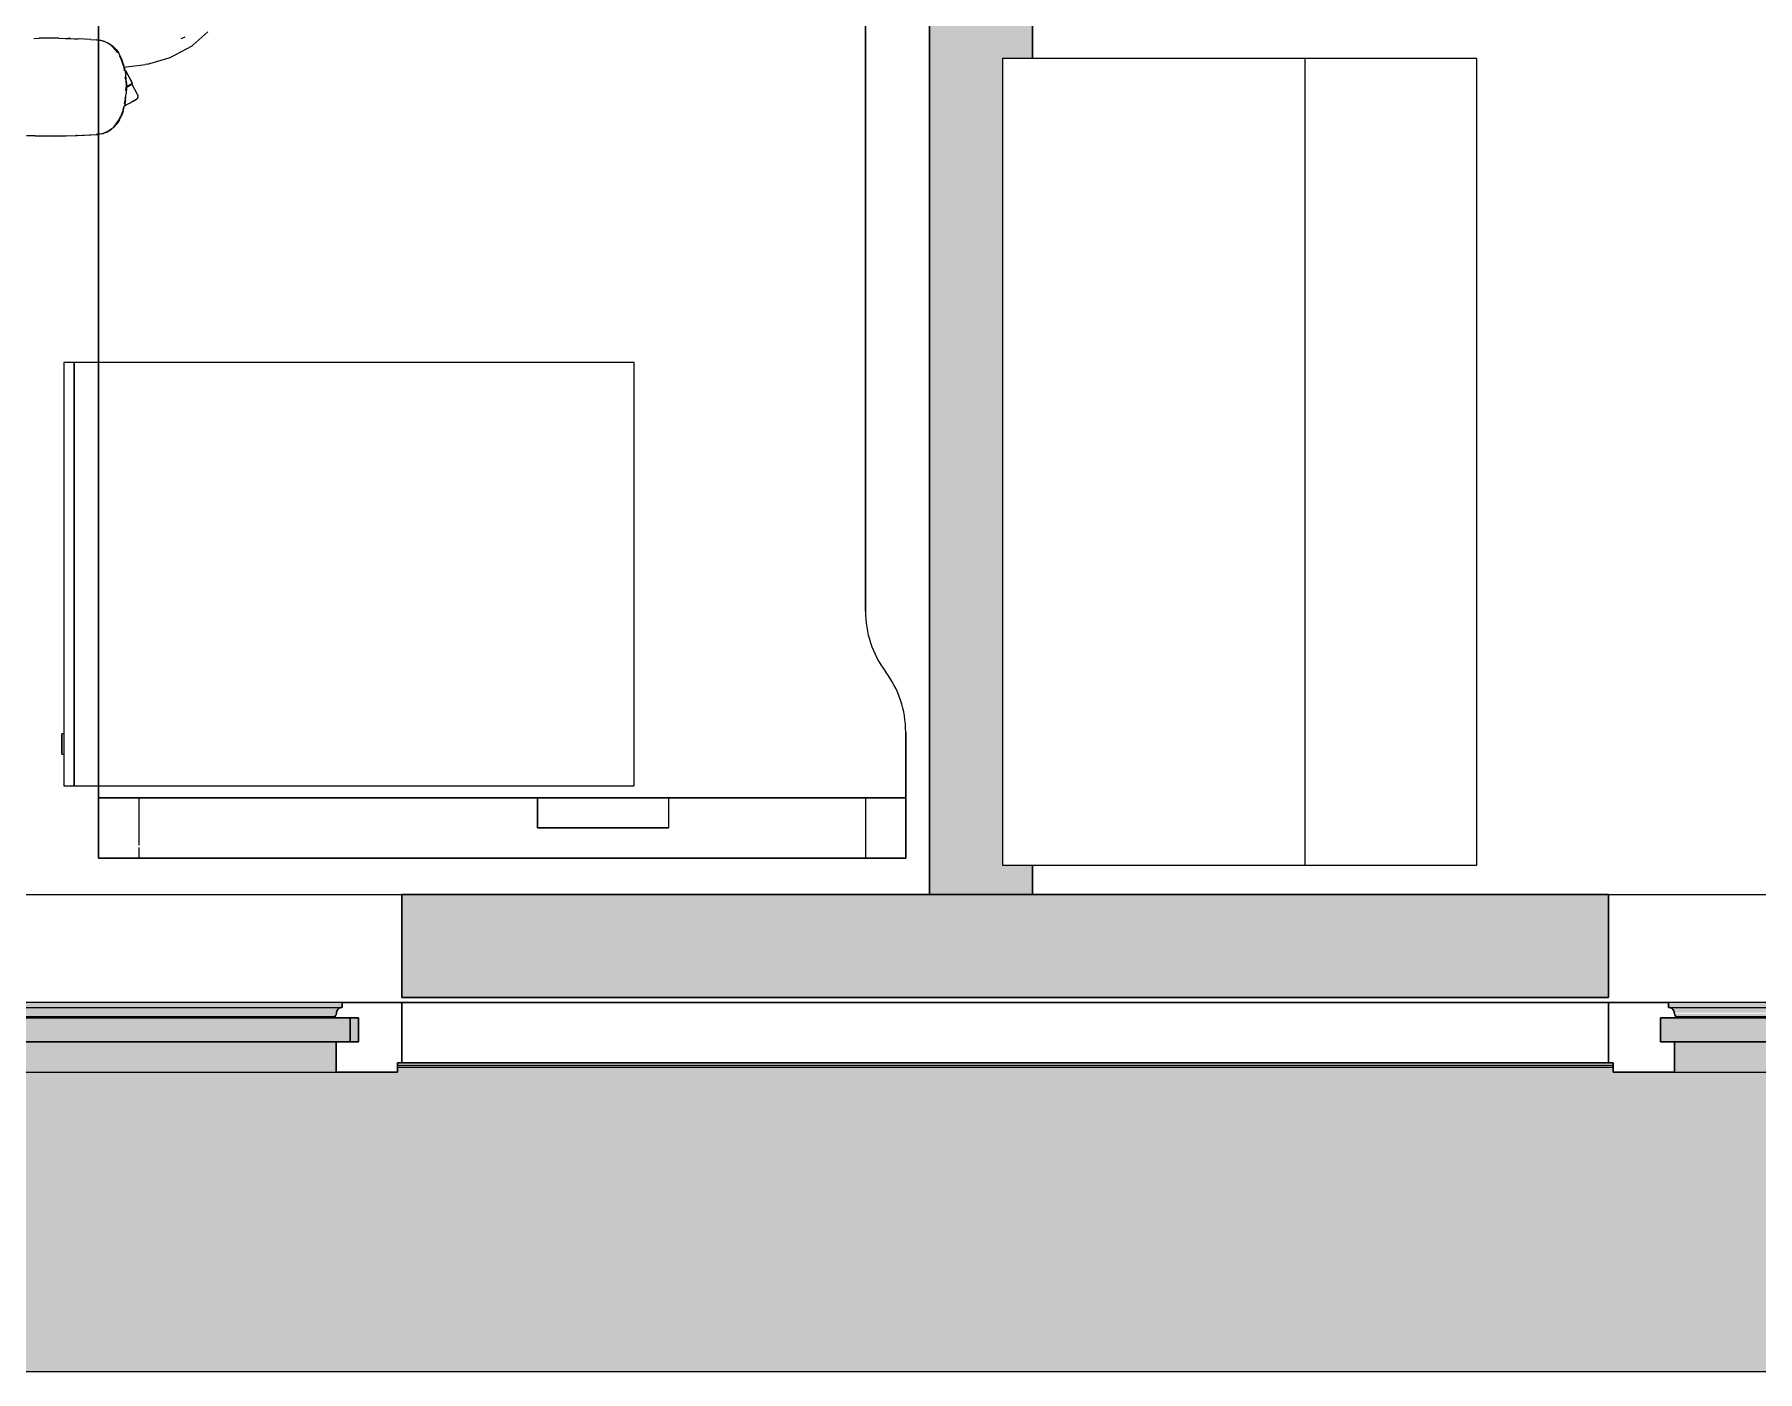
# Model space of a CAD drawing. Header units: millimetres. Extents: x 155927 to 326028, y -36033 to 97293.
# Drawn here: x 172012 to 173719, y 8897 to 10222 of the extents above; entities that cross this region are included whole.
import ezdxf

# ---------------------------------------------------------------- set-up
doc = ezdxf.new("R2010")
doc.units = ezdxf.units.MM
doc.header["$MEASUREMENT"] = 0
for name, color, linetype, lineweight in [('A-GLAZ', 7, 'CONTINUOUS', 9), ('A-WALL-PATT', 7, 'CONTINUOUS', 9), ('G-IMPT', 8, 'CONTINUOUS', 9), ('I-FURN', 8, 'CONTINUOUS', 9), ('I-WALL', 7, 'CONTINUOUS', 9)]:
    doc.layers.add(name, color=color, linetype=linetype, lineweight=lineweight)

msp = doc.modelspace()

# ---------------------------------------------------------------- hatches: boundary and pattern name
at = {"layer": 'A-GLAZ'}
h = msp.add_hatch(color=256, dxfattribs=at)
h.paths.add_polyline_path([(168443.4, 9255.8), (168440.6, 9257.5), (168441.9, 9256.4), (168443, 9255.9)], flags=0)
h.paths.add_polyline_path([(176231.4, 9255.8), (176228.6, 9257.5), (176229.9, 9256.4), (176231, 9255.9)], flags=0)
h.paths.add_polyline_path([(173635.4, 9255.8), (173632.6, 9257.5), (173633.9, 9256.4), (173635, 9255.9)], flags=0)
h.paths.add_polyline_path([(171039.4, 9255.8), (171036.6, 9257.5), (171037.9, 9256.4), (171039, 9255.9)], flags=0)
h.paths.add_polyline_path([(165847.4, 9255.8), (165844.6, 9257.5), (165845.9, 9256.4), (165847, 9255.9)], flags=0)
for points in [[(172312.8, 9257.5), (172316.6, 9257.5), (172316.6, 9262.5), (171035, 9262.5), (171035, 9257.5), (172310.8, 9257.5)], [(172310.8, 9252.6), (172312.6, 9256.2), (172312.8, 9257.5), (171037.9, 9257), (171040.6, 9253.9), (171041.3, 9252.6), (172310.4, 9252.6)], [(174908.8, 9257.5), (174912.6, 9257.5), (174912.6, 9262.5), (173631, 9262.5), (173631, 9257.5), (174906.8, 9257.5)], [(174464.4, 9252.6), (174906.8, 9252.6), (174908.6, 9256.2), (174908.8, 9257.5), (173633.9, 9257), (173636.6, 9253.9), (173637.3, 9252.6)], [(172038.1, 9223.6), (172332.6, 9223.6), (172332.6, 9247.5), (171035.1, 9247.5), (171035.1, 9223.6)], [(172038.1, 9248.6), (172309.4, 9248.6), (172310.6, 9252.6), (171041, 9251.5), (171042.3, 9248.6), (171431.5, 9248.6)], [(172309.4, 9247.5), (172309.4, 9248.6), (172038.1, 9247.5)], [(174920.6, 9223.6), (174920.6, 9247.5), (173623.1, 9247.5), (173623.1, 9223.6), (174464.4, 9223.6)], [(174464.4, 9248.6), (174905.4, 9248.6), (174906.6, 9252.6), (173637, 9251.5), (173638.3, 9248.6)], [(172310.6, 9193.6), (172310.6, 9223.6), (171041, 9223.6), (171041, 9193.6), (172038.1, 9193.6)], [(174464.4, 9193.6), (174906.6, 9193.6), (174906.6, 9223.6), (173637, 9223.6), (173637, 9193.6)], [(177667.8, 8896.6), (177667.8, 8933.6), (177567.8, 8933.6), (177567.8, 9198.3), (177563.5, 9198.3), (177563.5, 9193.6), (176172.2, 9193.6), (176172.2, 9198.3), (174967.5, 9198.3), (174967.5, 9193.6), (173576.2, 9193.6), (173576.2, 9198.3), (172371.5, 9198.3), (172371.5, 9193.6), (170980.2, 9193.6), (170980.2, 9198.3), (169775.5, 9198.3), (169775.5, 9193.6), (168384.2, 9193.6), (168384.2, 9198.3), (167179.5, 9198.3), (167179.5, 9193.6), (165788.2, 9193.6), (165788.2, 9198.3), (165783.8, 9198.3), (165783.8, 8896.6), (177567.8, 8896.6)]]:
    msp.add_hatch(color=256, dxfattribs=at).paths.add_polyline_path(points, flags=0)
h = msp.add_hatch(color=256, dxfattribs=at)
h.paths.add_polyline_path([(177567.8, 9198.3), (177567.8, 9200.4), (177563.5, 9200.4), (177563.5, 9198.3)], flags=0)
h.paths.add_polyline_path([(176172.2, 9198.3), (176172.2, 9200.4), (174967.5, 9200.4), (174967.5, 9198.3), (176167.8, 9198.3)], flags=0)
h.paths.add_polyline_path([(173566.5, 9198.3), (173576.2, 9198.3), (173576.2, 9200.4), (172371.5, 9200.4), (172371.5, 9198.3), (172381.2, 9198.3)], flags=0)
h.paths.add_polyline_path([(170980.2, 9198.3), (170980.2, 9200.4), (169775.5, 9200.4), (169775.5, 9198.3), (170970.5, 9198.3)], flags=0)
h.paths.add_polyline_path([(168384.2, 9198.3), (168384.2, 9200.4), (167179.5, 9200.4), (167179.5, 9198.3), (168374.5, 9198.3)], flags=0)
h.paths.add_polyline_path([(165788.2, 9198.3), (165788.2, 9200.4), (165783.8, 9200.4), (165783.8, 9198.3)], flags=0)
at = {"layer": 'A-WALL-PATT'}
for points in [[(172971, 9369.6), (173000.8, 9369.6), (173000.8, 9398.6), (172971, 9398.6), (172971, 10198.6), (173000.8, 10198.6), (173000.8, 13505.6), (172898.8, 13505.6), (172898.8, 9369.6)], [(172477.8, 9267.6), (172477.8, 9369.6), (172375.8, 9369.6), (172375.8, 9267.6)], [(173469.8, 9267.6), (173469.8, 9369.6), (172477.8, 9369.6), (172477.8, 9267.6), (173251.2, 9267.6)], [(173571.8, 9267.6), (173571.8, 9369.6), (173469.8, 9369.6), (173469.8, 9267.6)]]:
    msp.add_hatch(color=256, dxfattribs=at).paths.add_polyline_path(points, flags=0)

# ---------------------------------------------------------------- linework, layer by layer
at = {"layer": 'A-GLAZ'}
for p, q in [((172316.6, 9262.5), (171035, 9262.5)), ((171036.6, 9257.5), (172315.1, 9257.5)), ((172315.1, 9257.5), (172316.6, 9257.5)), ((174912.6, 9262.5), (173631, 9262.5)), ((173631, 9257.5), (173632.6, 9257.5)), ((173632.6, 9257.5), (174911.1, 9257.5)), ((171042.3, 9248.6), (172309.4, 9248.6)), ((173638.3, 9248.6), (174905.4, 9248.6)), ((171041, 9193.6), (172310.6, 9193.6)), ((172371.5, 9200.4), (173576.2, 9200.4)), ((172371.5, 9198.3), (173576.2, 9198.3)), ((173637, 9193.6), (174906.6, 9193.6)), ((165783.8, 8896.6), (177667.8, 8896.6))]:
    msp.add_line(p, q, dxfattribs=at)
at = {"layer": 'A-GLAZ', "lineweight": 30}
for p, q in [((172316.6, 9257.5), (172315.1, 9257.5)), ((172316.6, 9262.5), (172316.6, 9257.5)), ((172375.8, 9262.5), (172316.6, 9262.5)), ((173571.8, 9262.5), (172375.8, 9262.5)), ((172375.8, 9262.5), (172375.8, 9202.6)), ((172375.8, 9202.6), (172375.8, 9262.5)), ((173571.8, 9202.6), (173571.8, 9262.5)), ((173631, 9262.5), (173571.8, 9262.5)), ((173571.8, 9262.5), (173571.8, 9202.6)), ((173631, 9257.5), (173631, 9262.5)), ((173632.6, 9257.5), (173631, 9257.5)), ((172332.6, 9247.5), (171035.1, 9247.5)), ((172309.4, 9248.6), (172309.4, 9247.5)), ((172309.4, 9247.5), (172324.6, 9247.5)), ((172324.6, 9247.5), (172324.6, 9223.6)), ((172332.6, 9223.6), (172332.6, 9247.5)), ((174920.6, 9247.5), (173623.1, 9247.5)), ((173623.1, 9247.5), (173623.1, 9223.6)), ((173623.1, 9223.6), (173623.1, 9247.5)), ((173623.1, 9247.5), (173638.3, 9247.5)), ((173638.3, 9247.5), (173638.3, 9248.6)), ((171035.1, 9223.6), (172332.6, 9223.6)), ((172324.6, 9223.6), (172310.6, 9223.6)), ((172310.6, 9223.6), (172310.6, 9193.6)), ((173623.1, 9223.6), (174920.6, 9223.6)), ((173637, 9223.6), (173623.1, 9223.6)), ((173637, 9193.6), (173637, 9223.6)), ((172310.6, 9193.6), (172371.5, 9193.6)), ((172371.5, 9193.6), (172371.5, 9202.6)), ((172371.5, 9202.6), (172375.8, 9202.6)), ((172375.8, 9202.6), (173571.8, 9202.6)), ((173571.8, 9202.6), (173576.2, 9202.6)), ((173576.2, 9202.6), (173576.2, 9193.6)), ((173576.2, 9193.6), (173637, 9193.6))]:
    msp.add_line(p, q, dxfattribs=at)
for centre, radius, start, end in [((172316.2, 9252.2), 5.36, 101.9524, 176.5739), ((173631.5, 9252.2), 5.36, 3.4261, 78.0476), ((172303.5, 9253), 7.4, 323.4261, 356.5739), ((173644.2, 9253), 7.4, 183.4261, 216.5739)]:
    msp.add_arc(centre, radius, start, end, dxfattribs=at)
at = {"layer": 'A-GLAZ'}
for points, knots in [([(172315.1, 9257.5), (172314.6, 9257.4), (172314, 9257.2), (172313.2, 9256.7), (172312.8, 9256.4), (172312.6, 9256.2)], [-1, -1, -1, -1, -0.8, -0.7, -0.6, -0.6, -0.6, -0.6]), ([(173635, 9256.2), (173634.9, 9256.4), (173634.5, 9256.7), (173633.7, 9257.2), (173633, 9257.4), (173632.6, 9257.5)], [-0.4, -0.4, -0.4, -0.4, -0.3, -0.2, 0, 0, 0, 0]), ([(172311.7, 9255.2), (172311.6, 9255), (172311.4, 9254.6), (172311, 9253.7), (172310.9, 9253), (172310.8, 9252.6)], [-0.4, -0.4, -0.4, -0.4, -0.3, -0.2, 0, 0, 0, 0]), ([(173636.8, 9252.6), (173636.8, 9253), (173636.7, 9253.7), (173636.3, 9254.6), (173636.1, 9255), (173636, 9255.2)], [-1, -1, -1, -1, -0.8, -0.7, -0.6, -0.6, -0.6, -0.6])]:
    msp.add_open_spline(points, degree=3, knots=knots, dxfattribs=at)
for points in [[(172310.1, 9249.8), (172309.9, 9249.4), (172309.7, 9249), (172309.4, 9248.6)], [(173638.3, 9248.6), (173638, 9249), (173637.7, 9249.4), (173637.5, 9249.8)]]:
    msp.add_open_spline(points, degree=3, dxfattribs=at)
at = {"layer": 'G-IMPT'}
for p, q in [((172010.9, 10218.4), (172016.3, 10218.5)), ((172031, 10218.5), (172016.3, 10218.5)), ((172035.6, 10218.5), (172031, 10218.5)), ((172035.6, 10218.5), (172051.2, 10218.1)), ((172042.3, 10218.3), (172044.5, 10218.3)), ((172047.2, 10218.2), (172044.5, 10218.3)), ((172051.2, 10218.1), (172054.8, 10218)), ((172067.3, 10217.3), (172054.8, 10218)), ((172067.3, 10217.3), (172073, 10217.1)), ((172075.1, 10216.6), (172072.8, 10217.1)), ((172073, 10217.1), (172075.1, 10216.8)), ((172076, 10216.7), (172077, 10216.6)), ((172080.1, 10215.7), (172076, 10216.5)), ((172077, 10216.6), (172081, 10215.5)), ((172084.4, 10213.6), (172080.1, 10215.7)), ((172085.3, 10213.5), (172081, 10215.5)), ((172084.4, 10213.6), (172086.6, 10212.5)), ((172085.3, 10213.5), (172088.5, 10211.3)), ((172160.6, 10219.8), (172156.7, 10217.9)), ((172158.3, 10218.7), (172156.7, 10217.9)), ((172160.6, 10219.8), (172158.3, 10218.7)), ((172183.3, 10224.8), (172168.5, 10211.8)), ((172086.6, 10212.5), (172089, 10210.2)), ((172093.5, 10205.1), (172086.6, 10212.5)), ((172092.3, 10207.2), (172086.6, 10212.5)), ((172089.8, 10210.2), (172088.5, 10211.3)), ((172092.1, 10206.7), (172089, 10210.2)), ((172089.8, 10210.2), (172092.7, 10207.1)), ((172093.5, 10205.1), (172092.2, 10206.6)), ((172094.2, 10204), (172092.3, 10207.2)), ((172092.7, 10207.1), (172095.1, 10203.7)), ((172095.9, 10202.3), (172095.1, 10203.7)), ((172097.3, 10198.9), (172095.8, 10201.3)), ((172098.1, 10197.7), (172095.9, 10202.3)), ((172100.3, 10189.5), (172097.3, 10198.9)), ((172099.9, 10192.6), (172098.1, 10197.7)), ((172123.7, 10193), (172145.1, 10199)), ((172145.1, 10199), (172146.2, 10199.6)), ((172146.2, 10199.6), (172157.4, 10205.6)), ((172157.4, 10205.6), (172167.9, 10211.2)), ((172168.5, 10211.8), (172167.9, 10211.2)), ((172099.9, 10192.6), (172100.9, 10188.6)), ((172100.2, 10190), (172121.5, 10192.4)), ((172100.8, 10186.3), (172100.3, 10189.5)), ((172100.9, 10188.6), (172102, 10181.9)), ((172102, 10177.2), (172101.6, 10180)), ((172102.6, 10174.6), (172102, 10181.9)), ((172123.7, 10193), (172121.5, 10192.4)), ((172101.9, 10157.6), (172102.5, 10163.7)), ((172102, 10177.2), (172102.3, 10170.1)), ((172102.1, 10166.9), (172102.3, 10170.1)), ((172102.6, 10170.1), (172102.5, 10163.7)), ((172102.6, 10174.6), (172102.6, 10170.1)), ((172099.4, 10147.3), (172097.1, 10141.6)), ((172099.5, 10146.2), (172097.9, 10141.8)), ((172099.4, 10147.3), (172100.1, 10150.7)), ((172099.5, 10146.2), (172100.9, 10151.6)), ((172100.7, 10153.5), (172101.5, 10157.2)), ((172101.9, 10157.6), (172100.9, 10151.6)), ((172101.5, 10158.4), (172101.7, 10160.4)), ((172083.4, 10125.6), (172086.8, 10127.6)), ((172084.4, 10126.3), (172090.1, 10130.5)), ((172086.8, 10127.6), (172090.6, 10130.7)), ((172090.1, 10130.5), (172095.3, 10137.3)), ((172093.2, 10133.7), (172090.6, 10130.7)), ((172095.9, 10137.7), (172093.2, 10133.7)), ((172095.3, 10137.3), (172097.1, 10141.6)), ((172095.9, 10137.7), (172097.9, 10141.8)), ((172012.2, 10121.7), (172003.8, 10121.8)), ((172012.2, 10121.7), (172042.2, 10121.8)), ((172012.2, 10121.7), (172032.4, 10121.6)), ((172012.2, 10121.7), (172023, 10121.6)), ((172042.2, 10121.8), (172023, 10121.6)), ((172032.4, 10121.6), (172053.8, 10122.1)), ((172032.4, 10121.6), (172052.6, 10122.1)), ((172032.4, 10121.6), (172042.2, 10121.8)), ((172032.4, 10121.7), (172034.4, 10121.6)), ((172034.4, 10121.6), (172036.6, 10121.7)), ((172042.2, 10121.8), (172053.8, 10122.1)), ((172052.6, 10122.1), (172074.4, 10123.2)), ((172052.6, 10122.1), (172072.8, 10123.1)), ((172053.8, 10122.1), (172052.6, 10122.1)), ((172053.8, 10122.1), (172074.4, 10123.2)), ((172074.4, 10123.2), (172072.8, 10123.1)), ((172074.4, 10123.2), (172076, 10123.4)), ((172078.2, 10123.9), (172076, 10123.5)), ((172078.4, 10123.9), (172076, 10123.4)), ((172078.2, 10123.9), (172084.4, 10126.3)), ((172078.4, 10123.9), (172079.8, 10124.2)), ((172083.4, 10125.6), (172079.8, 10124.2))]:
    msp.add_line(p, q, dxfattribs=at)
at = {"layer": 'I-FURN'}
for p, q in [((172075.1, 11005.6), (172075.1, 9405.6)), ((172075.1, 9405.6), (172075.1, 11005.6)), ((172835.1, 9650.6), (172835.1, 10482.9)), ((172835.1, 10482.9), (172835.1, 9650.6)), ((172971, 10198.6), (172971, 9398.6)), ((173271, 10198.6), (172971, 10198.6)), ((173271, 9398.6), (173271, 10198.6)), ((173441, 10198.6), (173271, 10198.6)), ((173441, 9398.6), (173441, 10198.6)), ((172101.9, 10186.1), (172102, 10186.2)), ((172102, 10186.2), (172108.5, 10173.8)), ((172108.7, 10173.9), (172102.1, 10186.3)), ((172108.4, 10172.6), (172102.7, 10169.6)), ((172108.5, 10173.8), (172103.3, 10171)), ((172113.5, 10162.9), (172108.4, 10172.6)), ((172113.5, 10162.9), (172113.6, 10162.8)), ((172113.6, 10162.8), (172113.6, 10162.6)), ((172113.6, 10162.6), (172113.7, 10162.5)), ((172113.7, 10162.5), (172113.8, 10162.3)), ((172113.8, 10162.3), (172113.8, 10162.2)), ((172113.8, 10162.2), (172113.9, 10162)), ((172113.9, 10162), (172113.9, 10161.8)), ((172113.9, 10161.8), (172113.9, 10161.7)), ((172113.9, 10161.7), (172113.9, 10161.5)), ((172100.7, 10151.5), (172101.5, 10152)), ((172101.5, 10152), (172102.3, 10152.4)), ((172102.3, 10152.4), (172103.1, 10152.8)), ((172103.1, 10152.8), (172103.8, 10153.2)), ((172103.8, 10153.2), (172104.5, 10153.6)), ((172104.5, 10153.6), (172105.2, 10153.9)), ((172105.2, 10153.9), (172105.9, 10154.3)), ((172105.9, 10154.3), (172106.5, 10154.6)), ((172106.5, 10154.6), (172107.1, 10155)), ((172107.5, 10155.1), (172106.9, 10154.8)), ((172107.1, 10155), (172107.7, 10155.3)), ((172108, 10155.4), (172107.5, 10155.1)), ((172107.7, 10155.3), (172108.2, 10155.5)), ((172108.5, 10155.7), (172108, 10155.4)), ((172108.2, 10155.5), (172108.7, 10155.8)), ((172109, 10155.9), (172108.5, 10155.7)), ((172108.7, 10155.8), (172109.2, 10156.1)), ((172109.4, 10156.2), (172109, 10155.9)), ((172109.2, 10156.1), (172109.6, 10156.3)), ((172109.9, 10156.4), (172109.4, 10156.2)), ((172109.6, 10156.3), (172110, 10156.5)), ((172110.2, 10156.6), (172109.9, 10156.4)), ((172110, 10156.5), (172110.4, 10156.7)), ((172110.6, 10156.8), (172110.2, 10156.6)), ((172110.4, 10156.7), (172110.7, 10156.9)), ((172110.9, 10156.9), (172110.6, 10156.8)), ((172110.7, 10156.9), (172111, 10157)), ((172111.1, 10157.1), (172110.9, 10156.9)), ((172111, 10157), (172111.2, 10157.1)), ((172111.3, 10157.2), (172111.1, 10157.1)), ((172111.2, 10157.1), (172111.4, 10157.2)), ((172111.5, 10157.3), (172111.3, 10157.2)), ((172111.4, 10157.2), (172111.6, 10157.3)), ((172111.7, 10157.4), (172111.5, 10157.3)), ((172111.6, 10157.3), (172111.7, 10157.4)), ((172111.8, 10157.4), (172111.7, 10157.4)), ((172111.7, 10157.4), (172111.8, 10157.4)), ((172111.9, 10157.5), (172111.8, 10157.5)), ((172111.8, 10157.5), (172111.8, 10157.4)), ((172111.8, 10157.4), (172111.8, 10157.5)), ((172111.8, 10157.5), (172111.8, 10157.5)), ((172111.8, 10157.4), (172111.8, 10157.4)), ((172112, 10157.6), (172111.9, 10157.5)), ((172112.2, 10157.6), (172112, 10157.6)), ((172112.3, 10157.7), (172112.2, 10157.6)), ((172112.4, 10157.8), (172112.3, 10157.7)), ((172112.5, 10157.9), (172112.4, 10157.8)), ((172112.7, 10158), (172112.5, 10157.9)), ((172112.8, 10158.1), (172112.7, 10158)), ((172112.9, 10158.3), (172112.8, 10158.1)), ((172113, 10158.4), (172112.9, 10158.3)), ((172113.1, 10158.5), (172113, 10158.4)), ((172113.2, 10158.6), (172113.1, 10158.5)), ((172113.3, 10158.8), (172113.2, 10158.6)), ((172113.4, 10158.9), (172113.3, 10158.8)), ((172113.5, 10159), (172113.4, 10158.9)), ((172113.6, 10159.3), (172113.5, 10159.2)), ((172113.5, 10159.2), (172113.5, 10159)), ((172113.7, 10159.5), (172113.6, 10159.3)), ((172113.8, 10159.8), (172113.7, 10159.6)), ((172113.7, 10159.6), (172113.7, 10159.5)), ((172113.9, 10160.1), (172113.8, 10159.9)), ((172113.8, 10159.9), (172113.8, 10159.8)), ((172113.9, 10161.5), (172114, 10161.4)), ((172114, 10160.6), (172113.9, 10160.4)), ((172113.9, 10160.4), (172113.9, 10160.2)), ((172113.9, 10160.2), (172113.9, 10160.1)), ((172114, 10161.4), (172114, 10161.2)), ((172114, 10161.2), (172114, 10161)), ((172114, 10161), (172114, 10160.9)), ((172114, 10160.9), (172114, 10160.7)), ((172114, 10160.7), (172114, 10160.6)), ((172050.8, 9897.2), (172040.8, 9897.2)), ((172040.8, 9897.2), (172040.8, 9477.2)), ((172050.8, 9477.2), (172050.8, 9897.2)), ((172075.1, 9897.2), (172050.8, 9897.2)), ((172050.8, 9897.2), (172050.8, 9477.2)), ((172605.8, 9897.2), (172075.1, 9897.2)), ((172605.8, 9477.2), (172605.8, 9897.2)), ((172875.1, 9405.6), (172875.1, 9530.6)), ((172875.1, 9530.6), (172875.1, 9405.6)), ((172040.8, 9528.8), (172038.8, 9528.8)), ((172038.8, 9528.8), (172038.8, 9508.8)), ((172038.8, 9508.8), (172038.8, 9528.8)), ((172038.8, 9508.8), (172040.8, 9508.8)), ((172040.8, 9477.2), (172050.8, 9477.2)), ((172050.8, 9477.2), (172075.1, 9477.2)), ((172075.1, 9477.2), (172605.8, 9477.2)), ((172075.1, 9465.6), (172510.1, 9465.6)), ((172115.1, 9465.6), (172075.1, 9465.6)), ((172075.1, 9405.6), (172075.1, 9465.6)), ((172075.1, 9465.6), (172075.1, 9405.6)), ((172835.1, 9465.6), (172115.1, 9465.6)), ((172115.1, 9465.6), (172115.1, 9418.5)), ((172115.1, 9465.6), (172115.1, 9418.5)), ((172510.1, 9465.6), (172640.1, 9465.6)), ((172510.1, 9435.6), (172510.1, 9465.6)), ((172510.1, 9465.6), (172510.1, 9435.6)), ((172640.1, 9465.6), (172875.1, 9465.6)), ((172640.1, 9465.6), (172640.1, 9435.6)), ((172640.1, 9465.6), (172640.1, 9435.6)), ((172875.1, 9465.6), (172835.1, 9465.6)), ((172835.1, 9465.6), (172835.1, 9405.6)), ((172835.1, 9465.6), (172835.1, 9405.6)), ((172875.1, 9465.6), (172875.1, 9405.6)), ((172875.1, 9465.6), (172875.1, 9405.6)), ((172640.1, 9435.6), (172510.1, 9435.6)), ((172510.1, 9435.6), (172640.1, 9435.6)), ((172115.1, 9416.2), (172115.1, 9405.6)), ((172115.1, 9416.2), (172115.1, 9405.6)), ((172875.1, 9405.6), (172075.1, 9405.6)), ((172075.1, 9405.6), (172115.1, 9405.6)), ((172075.1, 9405.6), (172875.1, 9405.6)), ((172875.1, 9405.6), (172075.1, 9405.6)), ((172115.1, 9405.6), (172835.1, 9405.6)), ((172835.1, 9405.6), (172875.1, 9405.6)), ((172971, 9398.6), (173271, 9398.6)), ((173271, 9398.6), (173441, 9398.6))]:
    msp.add_line(p, q, dxfattribs=at)
for centre, start, end in [((172935.1, 9650.6), 180, 216.8699), ((172935.1, 9650.6), 180, 216.8699), ((172775.1, 9530.6), 0, 36.8699), ((172775.1, 9530.6), 0, 36.8699)]:
    msp.add_arc(centre, 100, start, end, dxfattribs=at)
at = {"layer": 'I-WALL', "lineweight": 30}
for p, q in [((172898.8, 13505.6), (172898.8, 9369.6)), ((173000.8, 10198.6), (173000.8, 13505.6)), ((173000.8, 9369.6), (173000.8, 9398.6)), ((172477.8, 9369.6), (172375.8, 9369.6)), ((172375.8, 9369.6), (172375.8, 9267.6)), ((173469.8, 9369.6), (172477.8, 9369.6)), ((172898.8, 9369.6), (173000.8, 9369.6)), ((173571.8, 9369.6), (173469.8, 9369.6)), ((173571.8, 9267.6), (173571.8, 9369.6)), ((172375.8, 9267.6), (172477.8, 9267.6)), ((172477.8, 9267.6), (173469.8, 9267.6)), ((173469.8, 9267.6), (173571.8, 9267.6))]:
    msp.add_line(p, q, dxfattribs=at)
at = {"layer": 'I-WALL'}
for p, q in [((170975.8, 9369.6), (172375.8, 9369.6)), ((173571.8, 9369.6), (174971.8, 9369.6))]:
    msp.add_line(p, q, dxfattribs=at)

doc.saveas('drawing.dxf')
